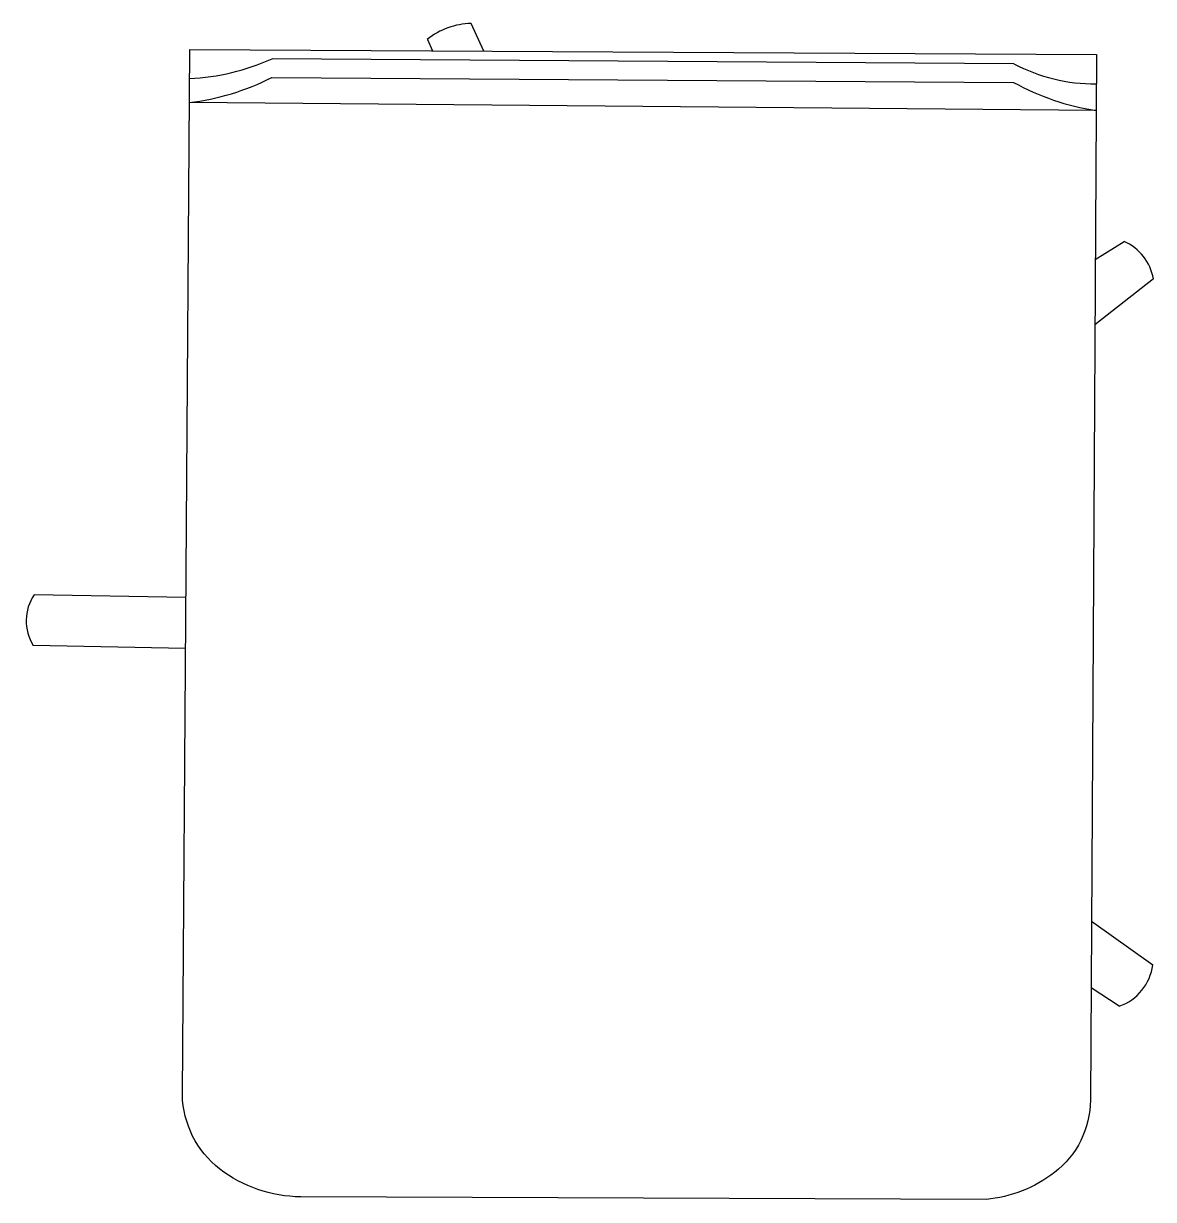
# Model space of a CAD drawing. Header units: centimetres. Extents: x 718.9 to 780, y 23.1 to 86.6.
import ezdxf

# ---------------------------------------------------------------- set-up
doc = ezdxf.new("R2010")
doc.units = ezdxf.units.CM

# ---------------------------------------------------------------- blocks, each defined once
blk = doc.blocks.new('A$C7EA53CC2')
for p, q in [((-83.31, 63.89), (-114.28, 64.43)), ((-114.46, 54.13), (-83.39, 53.58))]:
    blk.add_line(p, q)
for points in [[(-22.51, 175.37), (-25.12, 181)], [(-34.06, 177.76), (-34.06, 177.76), (-33.03, 175.43)], [(85.59, 172.77), (-65.72, 173.79)], [(-65.79, 170), (85.53, 168.98)], [(102.38, 163.23), (-82.58, 164.87)], [(102.2, 132.83), (108.09, 136.55)], [(114.08, 128.92), (102.12, 119.55)], [(101.42, -2.15), (113.95, -11.08)], [(107.08, -19.51), (107.08, -19.51), (101.34, -15.73)]]:
    blk.add_lwpolyline(points)
blk.add_lwpolyline([(-84.04, -37.61), (-82.5, 175.71), (102.44, 174.66), (101.21, -38.67, -0.231255), (93.9, -53.43, -0.140847), (79.92, -58.94), (-59.88, -58.4, -0.165877), (-76.45, -52.68, -0.224933), (-84.04, -37.61, -0.224933)], format="xyb")
for centre, radius, start, end in [((-24.81, 166.18), 14.83, 91.1954, 128.6184), ((-84.98, 216.9), 47.21, 272.9497, 294.0654), ((102.1, 204.07), 35.38, 242.1906, 270.4971), ((-88.69, 214.96), 50.46, 276.8303, 296.9938), ((110.16, 213.7), 51.05, 241.1485, 261.225), ((103.74, 126.96), 10.53, 10.7335, 65.5905), ((-106.47, 59.14), 9.44, 145.8855, 212.1145), ((103.62, -9.68), 10.43, 289.4092, 352.2561)]:
    blk.add_arc(centre, radius, start, end)

msp = doc.modelspace()

# ---------------------------------------------------------------- block references
at = {"xscale": 0.2647414826855307, "yscale": 0.2647414826855307, "zscale": 0.2647414826855307}
msp.add_blockref('A$C7EA53CC2', (749.751, 38.721), dxfattribs=at)

doc.saveas('drawing.dxf')
